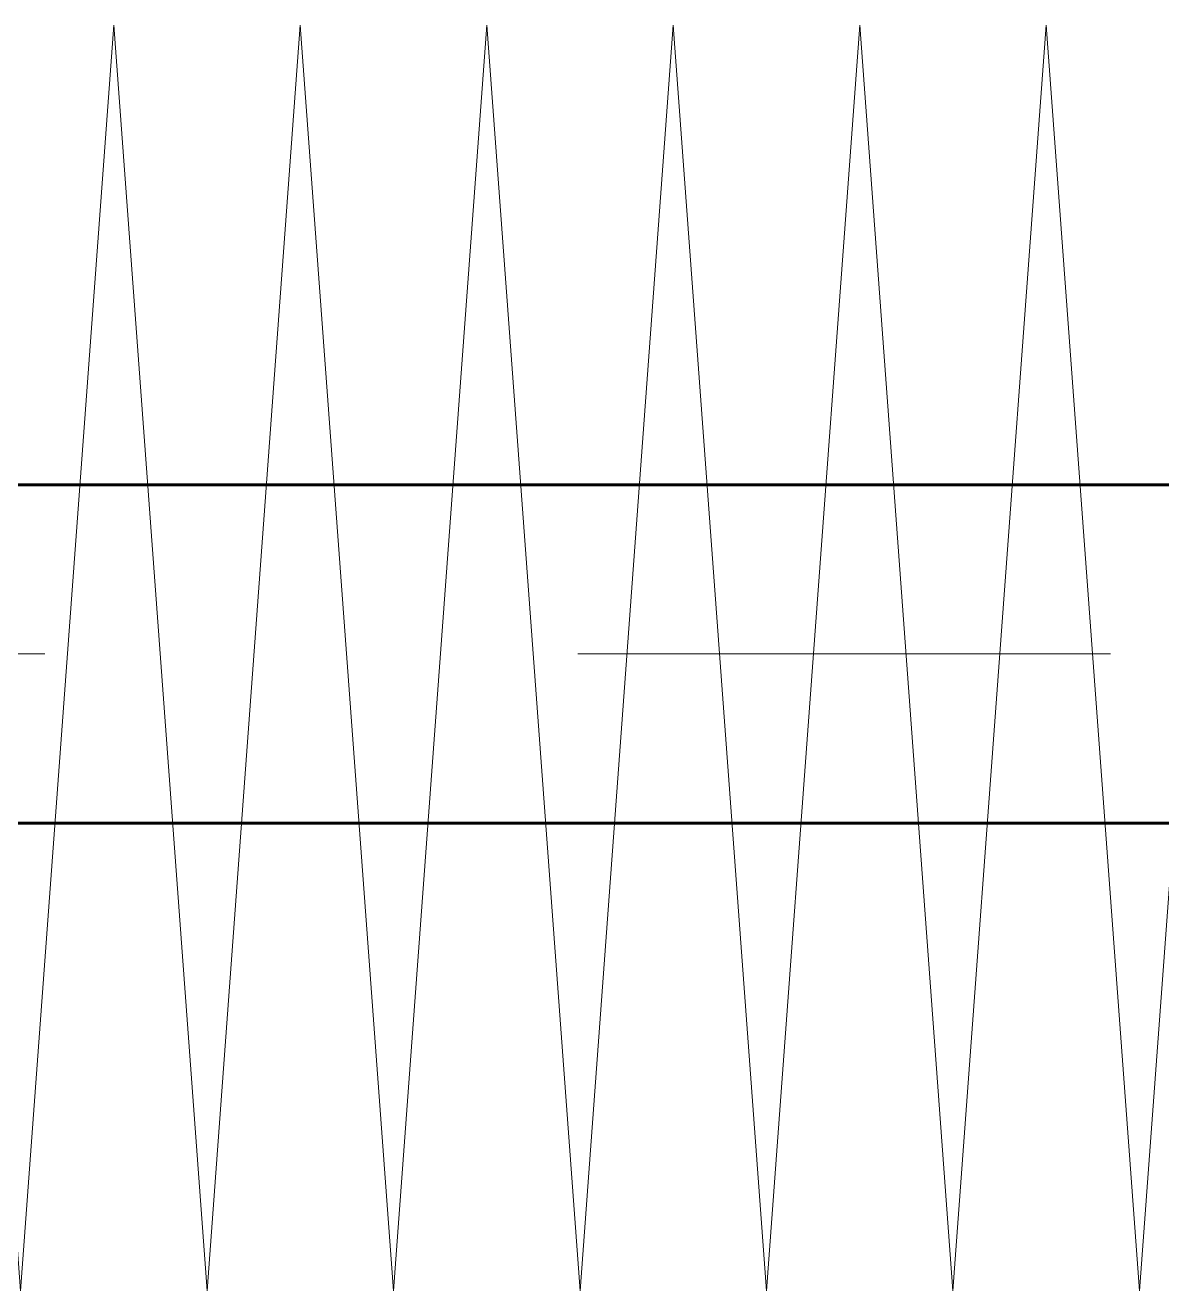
# Model space of a CAD drawing. Header units: millimetres. Extents: x 0 to 1680, y 0 to 594.
# Drawn here: x 291.999 to 295.198, y 503.418 to 506.981 of the extents above; entities that cross this region are included whole.
import ezdxf

# ---------------------------------------------------------------- set-up
doc = ezdxf.new("R2010")
doc.units = ezdxf.units.MM
doc.linetypes.add('K5LT_AXLED', pattern=[19.5, 15, -1.5, 1.5, -1.5])
doc.linetypes.add('K5LT_BASIC', pattern=[0])
doc.layers.add('Системный слой', color=7, linetype='Continuous')

# ---------------------------------------------------------------- blocks, each defined once
blk = doc.blocks.new('U724')
at = {"layer": 'Системный слой', "color": 30, "linetype": 'K5LT_AXLED', "lineweight": 18, "true_color": 0xff8000}
for q in [(291.4606, 503.418), (291.9856, 503.418)]:
    blk.add_line((291.7231, 506.9805), q, dxfattribs=at)
blk = doc.blocks.new('U725')
at = {"layer": 'Системный слой', "color": 30, "linetype": 'K5LT_AXLED', "lineweight": 18, "true_color": 0xff8000}
for q in [(291.9856, 503.418), (292.5106, 503.418)]:
    blk.add_line((292.2481, 506.9805), q, dxfattribs=at)
blk = doc.blocks.new('U726')
at = {"layer": 'Системный слой', "color": 30, "linetype": 'K5LT_AXLED', "lineweight": 18, "true_color": 0xff8000}
for q in [(293.0356, 503.418), (293.5606, 503.418)]:
    blk.add_line((293.2981, 506.9805), q, dxfattribs=at)
blk = doc.blocks.new('U727')
at = {"layer": 'Системный слой', "color": 30, "linetype": 'K5LT_AXLED', "lineweight": 18, "true_color": 0xff8000}
for q in [(292.5106, 503.418), (293.0356, 503.418)]:
    blk.add_line((292.7731, 506.9805), q, dxfattribs=at)
blk = doc.blocks.new('U728')
at = {"layer": 'Системный слой', "color": 30, "linetype": 'K5LT_AXLED', "lineweight": 18, "true_color": 0xff8000}
for q in [(293.5606, 503.418), (294.0856, 503.418)]:
    blk.add_line((293.8231, 506.9805), q, dxfattribs=at)
blk = doc.blocks.new('U729')
at = {"layer": 'Системный слой', "color": 30, "linetype": 'K5LT_AXLED', "lineweight": 18, "true_color": 0xff8000}
for q in [(294.0856, 503.418), (294.6106, 503.418)]:
    blk.add_line((294.3481, 506.9805), q, dxfattribs=at)
blk = doc.blocks.new('U723')
at = {"layer": 'Системный слой'}
for name in ['U724', 'U725', 'U727', 'U726', 'U728', 'U729']:
    blk.add_blockref(name, (0, 0), dxfattribs=at)
blk = doc.blocks.new('U731')
at = {"layer": 'Системный слой', "color": 30, "linetype": 'K5LT_AXLED', "lineweight": 18, "true_color": 0xff8000}
for q in [(294.6106, 503.418), (295.1356, 503.418)]:
    blk.add_line((294.8731, 506.9805), q, dxfattribs=at)
blk = doc.blocks.new('U732')
at = {"layer": 'Системный слой', "color": 30, "linetype": 'K5LT_AXLED', "lineweight": 18, "true_color": 0xff8000}
for q in [(295.1356, 503.418), (295.6606, 503.418)]:
    blk.add_line((295.3981, 506.9805), q, dxfattribs=at)
blk = doc.blocks.new('U733')
at = {"layer": 'Системный слой', "color": 30, "linetype": 'K5LT_AXLED', "lineweight": 18, "true_color": 0xff8000}
for q in [(296.1856, 503.418), (296.7106, 503.418)]:
    blk.add_line((296.4481, 506.9805), q, dxfattribs=at)
blk = doc.blocks.new('U734')
at = {"layer": 'Системный слой', "color": 30, "linetype": 'K5LT_AXLED', "lineweight": 18, "true_color": 0xff8000}
for q in [(295.6606, 503.418), (296.1856, 503.418)]:
    blk.add_line((295.9231, 506.9805), q, dxfattribs=at)
blk = doc.blocks.new('U735')
at = {"layer": 'Системный слой', "color": 30, "linetype": 'K5LT_AXLED', "lineweight": 18, "true_color": 0xff8000}
for q in [(296.7106, 503.418), (297.2356, 503.418)]:
    blk.add_line((296.9731, 506.9805), q, dxfattribs=at)
blk = doc.blocks.new('U736')
at = {"layer": 'Системный слой', "color": 30, "linetype": 'K5LT_AXLED', "lineweight": 18, "true_color": 0xff8000}
for q in [(297.2356, 503.418), (297.7606, 503.418)]:
    blk.add_line((297.4981, 506.9805), q, dxfattribs=at)
blk = doc.blocks.new('U737')
at = {"layer": 'Системный слой', "color": 30, "linetype": 'K5LT_AXLED', "lineweight": 18, "true_color": 0xff8000}
for q in [(297.7606, 503.418), (298.2856, 503.418)]:
    blk.add_line((298.0231, 506.9805), q, dxfattribs=at)
blk = doc.blocks.new('U730')
at = {"layer": 'Системный слой'}
for name in ['U731', 'U732', 'U734', 'U733', 'U735', 'U736', 'U737']:
    blk.add_blockref(name, (0, 0), dxfattribs=at)

msp = doc.modelspace()

# ---------------------------------------------------------------- linework, layer by layer
at = {"layer": 'Системный слой', "color": 5, "linetype": 'K5LT_BASIC', "lineweight": 60, "true_color": 0x0000ff}
for p, q in [((251.0759, 505.68703), (298.3597, 505.68703)), ((251.0759, 504.73453), (298.3597, 504.73453))]:
    msp.add_line(p, q, dxfattribs=at)
at = {"layer": 'Системный слой', "color": 30, "linetype": 'K5LT_AXLED', "lineweight": 18, "true_color": 0xff8000}
msp.add_line((238.05405, 505.21078), (361.76963, 505.21078), dxfattribs=at)

# ---------------------------------------------------------------- block references
at = {"layer": 'Системный слой'}
for name in ['U723', 'U730']:
    msp.add_blockref(name, (0, 0), dxfattribs=at)

doc.saveas('drawing.dxf')
